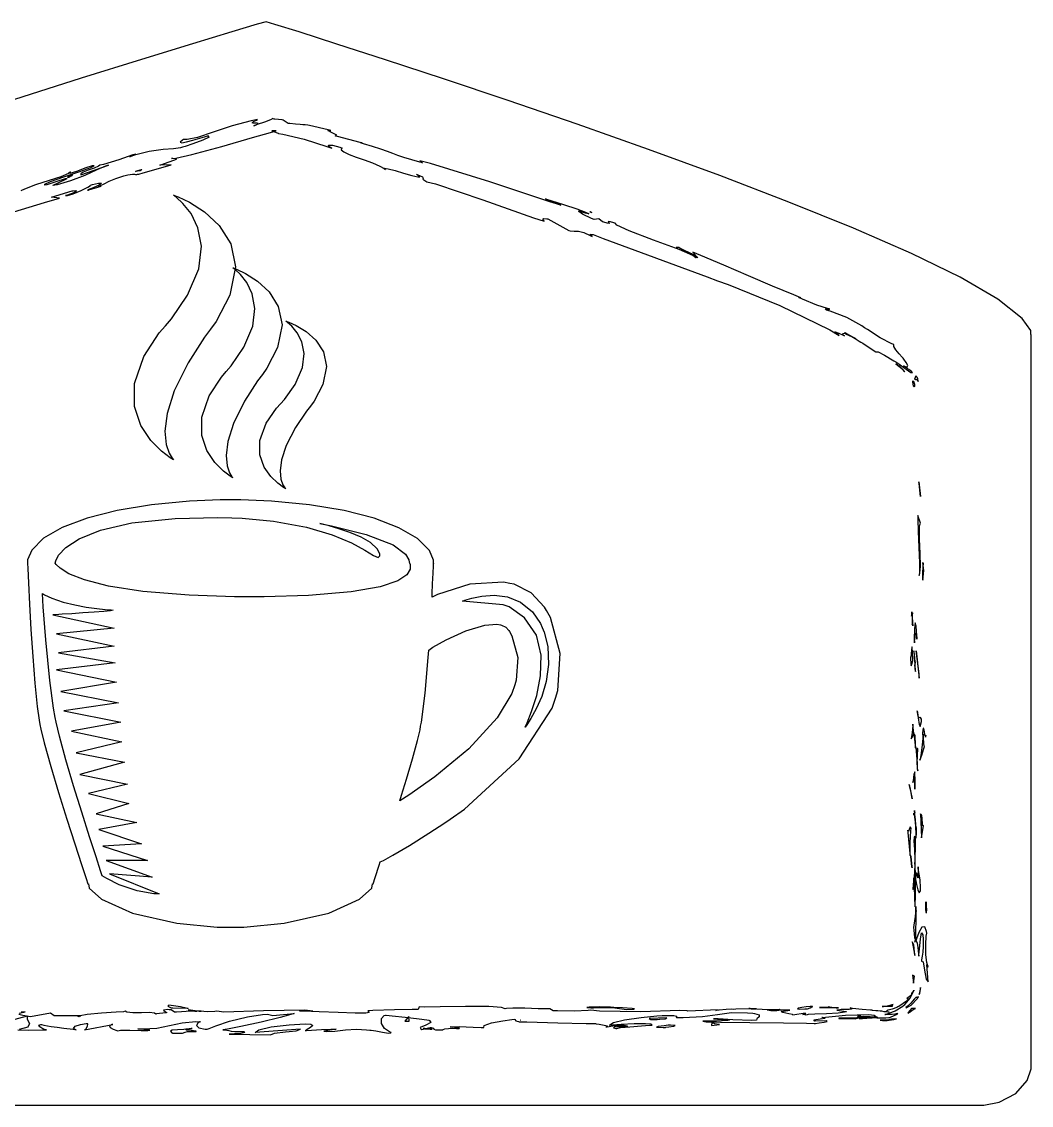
# Model space of a CAD drawing. Extents: x 114 to 248, y 19 to 327.
# Drawn here: x 165.3 to 240.3, y 246.2 to 326.6 of the extents above; entities that cross this region are included whole.
import ezdxf

# ---------------------------------------------------------------- set-up
doc = ezdxf.new("R2010")
doc.units = 0
doc.header["$MEASUREMENT"] = 0

msp = doc.modelspace()

# ---------------------------------------------------------------- linework, layer by layer
at = {"color": 40}
msp.add_lwpolyline([(128.129, 246.169), (236.361, 246.169), (236.74, 246.169), (237.881, 246.404), (239.125, 247.046), (239.968, 248), (240.278, 248.877), (240.278, 249.167), (240.278, 303.389), (240.242, 303.389), (240.242, 303.389), (240.242, 303.688), (239.603, 304.581), (237.803, 306.007), (235.002, 307.628), (231.372, 309.398), (227.076, 311.274), (222.282, 313.214), (217.154, 315.175), (211.861, 317.113), (206.567, 318.984), (201.439, 320.747), (196.645, 322.356), (192.348, 323.769), (188.718, 324.944), (185.918, 325.837), (184.117, 326.403), (183.48, 326.602), (183.48, 326.602), (183.48, 326.602), (182.815, 326.406), (180.934, 325.847), (178.011, 324.965), (174.22, 323.804), (169.734, 322.406), (164.728, 320.812)], dxfattribs=at)
at = {"color": 232}
for points in [[(161.308, 311.451), (167.022, 313.17), (168.135, 313.513), (167.533, 313.583), (169.087, 314.042), (169.149, 314.053), (169.341, 314.062), (169.408, 314.012), (169.19, 313.89), (168.742, 313.734), (168.592, 313.69), (168.731, 313.698), (169.146, 313.817), (169.747, 314.066), (170.229, 314.321), (170.428, 314.43), (170.428, 314.465), (170.578, 314.504), (171.032, 314.605), (171.253, 314.62), (171.192, 314.547), (170.955, 314.423), (170.645, 314.281), (170.367, 314.16), (170.223, 314.091), (170.296, 314.106), (170.321, 314.113), (171.238, 314.395), (171.027, 314.361), (171.136, 314.41), (171.461, 314.573), (171.829, 314.758), (172.315, 314.956), (172.908, 315.151), (173.108, 315.207), (173.215, 315.234), (173.547, 315.294), (173.711, 315.283), (173.778, 315.252), (173.885, 315.266), (173.919, 315.277), (173.919, 315.277), (174.024, 315.283), (174.342, 315.385), (174.449, 315.419), (176.425, 315.983), (175.577, 315.948), (175.732, 316.013), (176.211, 316.18), (176.706, 316.341), (176.856, 316.431), (176.557, 316.446), (176.459, 316.442), (176.776, 316.46), (177.969, 316.732), (180.18, 317.333), (182.471, 318), (183.796, 318.383), (184.22, 318.488), (184.14, 318.488), (183.963, 318.488), (183.903, 318.488), (183.956, 318.472), (184.369, 318.321), (184.397, 318.312), (184.714, 318.259), (186.293, 317.871), (187.977, 317.342), (188.347, 317.217), (188.291, 317.241), (188.135, 317.343), (188.113, 317.444), (188.401, 317.431), (188.947, 317.281), (189.125, 317.217), (189.097, 317.204), (189.052, 317.087), (189.243, 316.931), (189.633, 316.753), (190.16, 316.557), (190.756, 316.344), (191.361, 316.118), (191.908, 315.878), (192.235, 315.703), (192.334, 315.63), (192.307, 315.648), (192.246, 315.736), (192.528, 315.689), (193.051, 315.547), (193.679, 315.361), (194.283, 315.188), (194.731, 315.08), (194.889, 315.093), (194.696, 315.239), (194.627, 315.277), (194.743, 315.236), (195.085, 315.082), (195.121, 314.996), (195.103, 314.911), (195.323, 314.754), (195.403, 314.714), (196.055, 314.555), (199.562, 313.382), (203.332, 312.033), (204.118, 311.785), (204.118, 311.787), (204.091, 311.847), (204.02, 311.94), (204.067, 311.999), (204.318, 311.978), (204.399, 311.962), (205.952, 311.114), (206.045, 311.089), (206.34, 311.054), (206.656, 311.045), (207.052, 310.957), (207.529, 310.742), (207.68, 310.657), (207.644, 310.683), (207.504, 310.807), (207.691, 310.812), (207.75, 310.797), (208.5, 310.498), (216.217, 307.668), (216.994, 307.376), (217.77, 307.085), (221.615, 305.533), (225.319, 303.734), (226.024, 303.319), (225.938, 303.377), (225.688, 303.561), (225.716, 303.593), (225.994, 303.477), (226.308, 303.332), (226.413, 303.283), (226.37, 303.306), (226.259, 303.397), (226.297, 303.447), (226.402, 303.477), (226.45, 303.523), (226.447, 303.529), (226.447, 303.529), (226.55, 303.469), (226.818, 303.309), (227.192, 303.083), (227.507, 302.89), (227.612, 302.824), (227.761, 302.736), (228.4, 302.322), (228.74, 302.084), (228.74, 302.084), (228.899, 302.084), (229.376, 301.859), (230.081, 301.44), (230.223, 301.342), (230.364, 301.246), (230.985, 300.81), (231.34, 300.567), (231.458, 300.567), (231.458, 300.567), (231.364, 300.651), (231.184, 300.787), (231.14, 300.813), (231.096, 300.849), (230.897, 300.991), (230.787, 301.06), (230.787, 301.06), (230.849, 301.035), (231.054, 300.995), (231.1, 301.092), (230.98, 301.313), (230.811, 301.549), (230.753, 301.625), (230.684, 301.708), (230.473, 301.949), (230.218, 302.256), (230.062, 302.504), (230.062, 302.636), (230.081, 302.647), (229.921, 302.701), (229.066, 303.147), (228.105, 303.75), (227.894, 303.882), (227.691, 304.014), (226.576, 304.642), (225.337, 305.127), (225.072, 305.189), (225.043, 305.208), (224.97, 305.285), (225.111, 305.268), (225.285, 305.238), (225.29, 305.288), (225.285, 305.293), (225.142, 305.321), (224.353, 305.559), (223.299, 306.009), (223.026, 306.141), (223.168, 306.105), (222.641, 306.316), (221.072, 306.968), (219.295, 307.733), (217.452, 308.532), (215.733, 309.257), (215.158, 309.492), (215.371, 309.246), (215.176, 309.325), (214.576, 309.598), (214.188, 309.801), (214.1, 309.845), (214.052, 309.85), (213.908, 309.841), (214.007, 309.764), (214.3, 309.637), (214.696, 309.484), (215.095, 309.328), (215.405, 309.19), (215.528, 309.097), (215.409, 309.068), (215.371, 309.069), (215.141, 309.246), (214.125, 309.685), (212.24, 310.396), (210.42, 311.088), (209.514, 311.495), (209.374, 311.643), (209.29, 311.674), (209.039, 311.754), (208.893, 311.78), (208.872, 311.752), (208.915, 311.697), (208.957, 311.642), (208.937, 311.614), (208.791, 311.642), (208.539, 311.72), (208.456, 311.749), (208.175, 311.962), (207.822, 311.926), (207.628, 311.997), (206.965, 312.324), (206.692, 312.502), (206.692, 312.561), (206.736, 312.545), (207.063, 312.443), (207.389, 312.359), (207.433, 312.349), (207.22, 312.448), (206.558, 312.695), (205.576, 313.016), (204.719, 313.278), (204.301, 313.408), (204.222, 313.443), (205.353, 312.984), (204.531, 313.241), (200.086, 314.705), (195.676, 316.063), (194.874, 316.265), (195.086, 316.125), (194.886, 316.176), (194.29, 316.34), (193.704, 316.515), (193.256, 316.668), (192.872, 316.812), (192.477, 316.964), (191.999, 317.138), (191.365, 317.347), (190.716, 317.544), (190.5, 317.606), (190.606, 317.606), (190.464, 317.634), (188.78, 318.075), (188.596, 318.135), (188.623, 318.131), (188.718, 318.177), (188.37, 318.356), (188.054, 318.522), (188.224, 318.534), (188.277, 318.522), (188.069, 318.575), (187.446, 318.728), (186.907, 318.855), (186.578, 318.921), (186.371, 318.947), (186.206, 318.954), (185.995, 318.959), (185.655, 318.987), (185.24, 319.034), (185.102, 319.052), (184.749, 319.3), (184.678, 319.309), (184.132, 319.362), (184.08, 319.37), (183.938, 319.404), (183.903, 319.37), (183.841, 319.344), (183.418, 319.177), (182.747, 318.937), (182.563, 318.875), (182.63, 318.903), (182.829, 318.995), (182.884, 319.052), (182.8, 319.068), (182.649, 319.066), (182.506, 319.07), (182.443, 319.1), (182.531, 319.181), (182.765, 319.3), (182.845, 319.334), (182.37, 319.247), (180.963, 318.881), (179.536, 318.396), (178.388, 318.01), (177.603, 317.853), (177.341, 317.853), (177.276, 317.813), (177.101, 317.663), (177.21, 317.619), (177.56, 317.681), (178.043, 317.804), (178.548, 317.95), (178.973, 318.076), (179.205, 318.141), (179.157, 318.108), (179.141, 318.099), (179.163, 318.102), (179.24, 318.037), (178.774, 317.814), (178.023, 317.53), (177.46, 317.342), (177.271, 317.288), (177.108, 317.244), (176.604, 317.173), (175.828, 317.107), (174.794, 316.956), (173.708, 316.694), (173.354, 316.582), (173.407, 316.6), (173.76, 316.742), (173.813, 316.758), (173.593, 316.714), (172.539, 316.353), (171.398, 315.993), (171.133, 315.948), (171.035, 315.877), (170.699, 315.72), (170.255, 315.569), (169.897, 315.433), (169.733, 315.298), (169.722, 315.243), (171.767, 315.948), (171.549, 315.87), (170.908, 315.593), (170.007, 315.19), (168.954, 314.788), (167.972, 314.503), (167.64, 314.431), (167.674, 314.459), (168.077, 314.67), (168.6, 314.916), (168.698, 314.96), (168.548, 314.934), (167.869, 314.714), (167.189, 314.493), (167.04, 314.465), (167.057, 314.545), (167.474, 314.743), (168.45, 315.084), (169.639, 315.479), (170.451, 315.784), (170.708, 315.913), (170.551, 315.896), (170.09, 315.747), (169.39, 315.485), (168.908, 315.323), (168.923, 315.436), (168.945, 315.454), (168.793, 315.331), (168.247, 315.075), (167.361, 314.802), (166.35, 314.501), (165.531, 314.18), (165.276, 314.042)], [(165.056, 251.769), (165.84, 251.739), (166.907, 251.761), (167.181, 251.777), (167.109, 251.784), (166.901, 251.854), (166.668, 251.985), (166.595, 252.111), (166.744, 252.166), (166.794, 252.166), (166.975, 252.129), (167.528, 252.021), (167.961, 251.959), (168.454, 251.903), (169.14, 251.812), (169.369, 251.777), (169.317, 251.784), (169.169, 251.879), (169.307, 252.034), (169.696, 252.175), (170.112, 252.236), (170.251, 252.236), (170.217, 252.22), (170.193, 252.008), (170.06, 251.789), (170.003, 251.777), (172.085, 252.166), (172.025, 252.159), (171.853, 252.081), (171.895, 251.951), (172.129, 251.815), (172.384, 251.726), (172.472, 251.707), (172.472, 251.707), (172.672, 251.737), (173.363, 251.739), (174.199, 251.733), (174.695, 251.734), (174.837, 251.743), (173.955, 251.847), (174.303, 251.838), (175.351, 251.907), (176.295, 252.1), (177.234, 252.3), (178.267, 252.382), (178.612, 252.377), (178.555, 252.363), (178.401, 252.269), (178.302, 252.096), (178.482, 251.922), (178.948, 251.823), (179.105, 251.813), (179.237, 251.867), (179.735, 252.06), (180.763, 252.404), (182.082, 252.736), (183.207, 252.917), (183.585, 252.942), (183.974, 252.835), (185.561, 252.978), (185.313, 252.899), (184.53, 252.691), (183.114, 252.35), (181.597, 252.025), (180.601, 251.832), (180.269, 251.777), (180.377, 251.765), (180.699, 251.711), (180.885, 251.668), (181.151, 251.645), (181.653, 251.637), (181.821, 251.637), (181.843, 251.633), (181.898, 251.565), (181.591, 251.51), (181.127, 251.474), (180.828, 251.46), (180.728, 251.46), (183.797, 251.39), (183.797, 251.39), (184.104, 251.536), (184.908, 251.628), (185.711, 251.708), (186.02, 251.813), (186.02, 251.813), (182.669, 251.567), (182.663, 251.576), (182.944, 251.776), (183.854, 251.99), (185.193, 252.152), (186.369, 252.207), (186.76, 252.2), (186.805, 252.192), (186.932, 252.09), (186.768, 251.941), (186.512, 251.799), (186.407, 251.707), (186.407, 251.707), (186.478, 251.725), (186.854, 251.759), (187.576, 251.799), (188.277, 251.821), (188.622, 251.823), (188.666, 251.813), (187.748, 251.671), (187.955, 251.653), (188.584, 251.674), (189.366, 251.761), (190.193, 251.821), (190.929, 251.784), (191.17, 251.743), (191.281, 251.743), (191.616, 251.696), (192.122, 251.602), (192.548, 251.535), (192.743, 251.54), (192.757, 251.567), (192.625, 251.612), (192.27, 251.86), (192.03, 252.246), (192.048, 252.618), (192.25, 252.841), (192.334, 252.871), (192.378, 252.863), (192.83, 252.816), (193.794, 252.717), (194.829, 252.598), (195.403, 252.519), (195.545, 252.483), (195.592, 252.472), (195.705, 252.315), (195.319, 252.131), (194.914, 251.948), (194.98, 251.788), (195.016, 251.777), (195.024, 251.795), (195.297, 251.879), (195.641, 251.945), (195.685, 251.954), (195.738, 251.947), (195.892, 251.891), (195.918, 251.827), (196.058, 251.781), (196.467, 251.773), (196.603, 251.777), (196.622, 251.806), (196.749, 251.847), (197.013, 251.881), (197.321, 251.889), (197.608, 251.883), (197.801, 251.879), (197.832, 251.888), (197.633, 251.92), (197.256, 251.973), (197.133, 251.99), (197.302, 252), (197.816, 252.014), (198.318, 251.999), (198.852, 251.97), (199.439, 251.954), (199.636, 251.954), (199.631, 251.956), (199.661, 252.098), (200.214, 252.28), (201.05, 252.45), (201.709, 252.539), (201.929, 252.553), (201.927, 252.55), (202.008, 252.452), (202.212, 252.386), (202.248, 252.377), (202.821, 252.368), (205.14, 252.294), (207.229, 252.236), (207.927, 252.236), (207.979, 252.22), (208.201, 252.184), (208.566, 252.127), (208.805, 252.064), (208.732, 251.996), (208.704, 251.99), (208.782, 251.999), (209.205, 252.073), (209.78, 252.13), (209.973, 252.13), (210.049, 252.118), (210.275, 252.068), (210.293, 252.032), (210.114, 252.014), (209.831, 252.003), (209.536, 251.991), (209.319, 251.967), (209.269, 251.923), (209.426, 251.861), (209.48, 251.847), (209.496, 251.883), (209.793, 251.937), (210.484, 252.003), (211.335, 252.061), (211.928, 252.108), (212.126, 252.13), (212.054, 252.184), (211.649, 252.225), (210.807, 252.22), (209.838, 252.162), (209.197, 252.112), (208.985, 252.096), (208.985, 252.149), (209.273, 252.311), (210.078, 252.519), (211.306, 252.7), (212.474, 252.812), (212.865, 252.835), (213.086, 252.845), (213.75, 252.838), (213.968, 252.779), (213.908, 252.713), (213.947, 252.694), (213.96, 252.695), (214.435, 252.691), (215.863, 252.76), (216.993, 252.92), (218.017, 253.048), (219.209, 253.042), (219.604, 253.012), (219.723, 252.993), (220.074, 252.876), (220.063, 252.735), (219.892, 252.601), (219.874, 252.49), (219.887, 252.483), (219.524, 252.466), (218.109, 252.51), (217.034, 252.589), (216.676, 252.589), (217.876, 252.483), (217.76, 252.466), (216.914, 252.408), (216.032, 252.404), (215.9, 252.413), (216.129, 252.368), (217.209, 252.331), (219.392, 252.312), (221.892, 252.3), (223.589, 252.266), (224.154, 252.236), (224.248, 252.251), (224.535, 252.29), (224.899, 252.342), (225.111, 252.396), (225.056, 252.444), (225.036, 252.448), (224.226, 252.413), (224.2, 252.418), (224.138, 252.506), (224.591, 252.581), (224.984, 252.641), (224.786, 252.691), (224.719, 252.695), (224.992, 252.723), (226.488, 252.863), (228.211, 252.899), (228.6, 252.871), (228.883, 252.659), (228.873, 252.677), (228.701, 252.71), (228.304, 252.749), (227.834, 252.76), (227.534, 252.746), (227.435, 252.729), (227.514, 252.739), (228.089, 252.721), (228.802, 252.669), (228.953, 252.659), (229.058, 252.659), (229.348, 252.651), (229.376, 252.659), (229.472, 252.659), (229.691, 252.695), (229.765, 252.695), (229.825, 252.705), (230.328, 252.943), (230.364, 252.978), (230.364, 252.978), (230.24, 252.951), (230.223, 252.942), (230.135, 252.942), (229.937, 252.906), (229.871, 252.906), (229.791, 252.906), (229.611, 252.906), (229.552, 252.906), (229.517, 252.906), (229.412, 252.906), (229.412, 252.906), (229.464, 252.916), (230.055, 253.128), (230.117, 253.154), (230.178, 253.18), (230.733, 253.533), (230.787, 253.577), (230.884, 253.657), (231.28, 254.114), (231.537, 254.609), (231.563, 254.706), (231.545, 254.689), (231.43, 254.539), (231.422, 254.529), (231.413, 254.521), (231.386, 254.448), (231.386, 254.423), (231.377, 254.406), (231.302, 254.292), (231.104, 254.142), (231.033, 254.106), (231.057, 254.111), (231.14, 254.084), (231.065, 253.963), (231.033, 253.93), (231.007, 253.895), (230.434, 253.507), (230.364, 253.471), (230.292, 253.436), (229.939, 253.308), (229.657, 253.234), (229.622, 253.224), (229.605, 253.216), (229.518, 253.17), (229.518, 253.154), (229.518, 253.136), (229.693, 253.092), (229.729, 253.082), (229.657, 253.082), (229.499, 253.118), (229.446, 253.118), (229.366, 253.118), (229.188, 253.154), (229.129, 253.154), (229.049, 253.154), (228.872, 253.188), (228.812, 253.188), (228.724, 253.188), (228.486, 253.216), (228.46, 253.224), (228.344, 253.234), (227.714, 253.273), (226.995, 253.366), (226.836, 253.401), (226.844, 253.384), (226.905, 253.349), (226.937, 253.308), (226.752, 253.286), (226.313, 253.29), (226.167, 253.294), (226.157, 253.286), (225.936, 253.234), (225.918, 253.224), (225.901, 253.224), (225.86, 253.224), (225.848, 253.224), (225.865, 253.224), (225.904, 253.224), (225.918, 253.224), (225.918, 253.224), (225.945, 253.224), (225.954, 253.224), (226.024, 253.216), (226.526, 253.128), (226.554, 253.118), (226.412, 253.074), (225.931, 253.02), (225.067, 252.969), (224.197, 252.931), (223.704, 252.899), (223.555, 252.871), (223.493, 252.876), (223.311, 252.899), (223.401, 252.929), (223.55, 252.966), (223.501, 253.009), (223.485, 253.012), (222.567, 252.871), (222.541, 252.907), (222.267, 252.972), (221.827, 253.062), (221.704, 253.144), (222.192, 253.214), (222.356, 253.224), (220.909, 253.224), (220.697, 253.252), (219.494, 253.326), (218.342, 253.312), (218.157, 253.294), (218.021, 253.303), (217.613, 253.285), (217.117, 253.238), (216.858, 253.21), (216.984, 253.249), (217.029, 253.258), (214.771, 253.154), (214.735, 253.188), (214.179, 253.198), (211.286, 253.114), (208.218, 253.154), (207.574, 253.224), (207.388, 253.216), (206.379, 253.168), (205.104, 253.172), (204.788, 253.188), (204.541, 253.33), (204.326, 253.323), (203.679, 253.336), (202.683, 253.37), (201.786, 253.385), (201.33, 253.366), (201.224, 253.33), (200.959, 253.419), (200.017, 253.492), (198.269, 253.507), (196.402, 253.469), (195.229, 253.456), (194.84, 253.471), (194.769, 253.294), (194.327, 253.294), (193.004, 253.268), (191.39, 253.206), (191.029, 253.188), (191.135, 253.048), (190.874, 253.019), (190.081, 253.005), (188.819, 253.048), (187.419, 253.118), (186.316, 253.154), (185.95, 253.154), (185.984, 253.172), (186.363, 253.194), (186.848, 253.164), (186.936, 253.154), (186.345, 253.242), (183.28, 253.194), (180.34, 253.092), (179.81, 253.154), (179.678, 253.136), (179.105, 253.114), (178.602, 253.146), (178.506, 253.154), (178.54, 253.154), (178.618, 253.154), (178.646, 253.154), (178.592, 253.154), (178.474, 253.154), (178.435, 253.154), (178.373, 253.164), (177.863, 253.224), (177.694, 253.224), (177.746, 253.216), (178.183, 253.154), (178.329, 253.154), (177.914, 253.154), (176.83, 253.092), (176.671, 253.082), (176.425, 253.258), (176.425, 253.258), (176.317, 253.258), (176.283, 253.258), (176.177, 253.271), (175.85, 253.234), (176.035, 253.08), (176.106, 253.048), (176.027, 253.039), (175.347, 252.951), (175.295, 252.942), (175.194, 253), (174.822, 253.051), (174.214, 253.036), (173.574, 253.027), (173.13, 253.093), (173.002, 253.154), (172.896, 253.119), (172.338, 253.073), (171.264, 253.008), (170.203, 252.911), (169.668, 252.809), (169.58, 252.729), (169.57, 252.739), (169.505, 252.779), (169.667, 252.801), (169.722, 252.801), (169.554, 252.811), (167.895, 252.819), (167.746, 252.801), (167.463, 253.012), (165.982, 252.729), (165.839, 252.752), (165.409, 252.826), (165.112, 252.911)], [(161.889, 251.777), (165.77, 252.801), (165.737, 252.779), (165.746, 252.557), (165.902, 252.25), (165.779, 251.963), (165.138, 251.794)], [(165.152, 253.004), (165.482, 253.096), (165.593, 253.118), (165.286, 253.083)]]:
    msp.add_lwpolyline(points, dxfattribs=at)
for points in [[(174.096, 315.524), (173.779, 315.49), (173.867, 315.523), (174.134, 315.615), (174.254, 315.64), (174.214, 315.598), (174.125, 315.542), (174.096, 315.524)], [(168.734, 315.067), (168.76, 315.067), (168.819, 315.067), (168.84, 315.067), (168.897, 315.098), (169.066, 315.196), (169.091, 315.226), (168.963, 315.177), (168.79, 315.095), (168.734, 315.067)], [(207.504, 312.491), (207.512, 312.482), (207.636, 312.43), (207.646, 312.421), (207.646, 312.421), (207.53, 312.482), (207.504, 312.491)], [(227.259, 303.072), (227.215, 303.098), (226.526, 303.425), (226.447, 303.459), (226.482, 303.443), (226.748, 303.319), (227.153, 303.126), (227.259, 303.072)], [(230.223, 301.202), (230.223, 301.202), (230.334, 301.114), (230.532, 300.955), (230.576, 300.919), (230.62, 300.885), (230.801, 300.708), (230.893, 300.603), (230.893, 300.603), (230.893, 300.603), (230.733, 300.787), (230.717, 300.813), (230.689, 300.841), (230.504, 301.026), (230.504, 301.026), (230.504, 301.026), (230.38, 301.088), (230.364, 301.096), (230.346, 301.114), (230.223, 301.202), (230.223, 301.202)], [(231.705, 300.32), (231.705, 300.32), (231.651, 300.184), (231.599, 300.073), (231.599, 300.073), (231.599, 300.073), (231.659, 300.047), (231.669, 300.038), (231.685, 300.038), (231.725, 300.073), (231.739, 300.073), (231.739, 300.075), (231.836, 299.977), (231.845, 299.967), (231.854, 299.959), (231.881, 299.897), (231.881, 299.897), (231.881, 299.951), (231.845, 300.069), (231.845, 300.108), (231.845, 300.144), (231.811, 300.178), (231.811, 300.196), (231.775, 300.237), (231.775, 300.25), (231.757, 300.25), (231.705, 300.304), (231.705, 300.32)], [(231.635, 299.579), (231.635, 299.66), (231.559, 299.901), (231.465, 299.916), (231.458, 299.931), (231.462, 299.842), (231.505, 299.57), (231.571, 299.492), (231.626, 299.545), (231.635, 299.579), (231.635, 299.579)], [(231.951, 292.312), (231.915, 292.453), (232.058, 291.358), (231.951, 292.312)], [(231.951, 285.503), (232.011, 285.659), (232.051, 286.177), (232.034, 287.127), (231.986, 288.182), (231.972, 288.926), (231.987, 289.172), (232.058, 289.384), (231.845, 289.947), (231.852, 289.655), (231.886, 288.778), (231.938, 287.568), (231.969, 286.436), (231.967, 285.736), (231.951, 285.503)], [(232.234, 285.151), (232.304, 285.856), (232.234, 286.456), (232.242, 286.385), (232.233, 286.127), (232.206, 285.684), (232.194, 285.301), (232.234, 285.151), (232.234, 285.151)], [(231.422, 282.575), (231.422, 282.634), (231.411, 282.809), (231.395, 282.669), (231.392, 282.481), (231.418, 282.552), (231.422, 282.575)], [(231.422, 281.869), (231.424, 281.874), (231.477, 281.864), (231.492, 281.765), (231.482, 281.93), (231.462, 282.52), (231.458, 282.715), (231.458, 282.681), (231.43, 282.585), (231.422, 282.575), (231.422, 282.399), (231.422, 282.002), (231.422, 281.869)], [(231.599, 280.494), (231.611, 280.593), (231.646, 280.891), (231.687, 281.178), (231.727, 281.194), (231.767, 280.88), (231.775, 280.775), (231.769, 281.014), (231.727, 281.729), (231.659, 281.971), (231.606, 281.546), (231.593, 280.757), (231.599, 280.494)], [(231.492, 279.26), (231.422, 280.212), (231.404, 280.159), (231.381, 279.968), (231.356, 279.656), (231.337, 279.437), (231.316, 279.462), (231.316, 279.47), (231.316, 279.342), (231.328, 278.956), (231.364, 278.796), (231.419, 278.921), (231.476, 279.175), (231.492, 279.26)], [(231.563, 279.893), (231.635, 278.871), (231.643, 278.907), (231.681, 279.039), (231.629, 279.287), (231.599, 279.364), (231.599, 279.364), (231.619, 279.418), (231.571, 279.779), (231.563, 279.893)], [(231.951, 278.201), (231.739, 279.893), (231.951, 277.883), (231.951, 278.201)], [(231.669, 278.378), (231.635, 278.871), (231.625, 278.845), (231.651, 278.439), (231.669, 278.378)], [(231.811, 275.449), (231.826, 275.317), (231.87, 274.919), (231.942, 274.427), (232.029, 274.278), (232.113, 274.653), (232.128, 274.778), (232.117, 274.823), (232.048, 274.948), (231.968, 274.942), (231.889, 275.022), (231.822, 275.342), (231.811, 275.449)], [(231.352, 273.367), (231.352, 273.367), (231.457, 273.509), (231.545, 273.739), (231.563, 273.756), (231.492, 274.461), (231.483, 274.373), (231.435, 273.809), (231.369, 273.385), (231.352, 273.367)], [(231.563, 273.756), (231.669, 272.697), (231.669, 272.926), (231.643, 273.611), (231.563, 273.756), (231.563, 273.756)], [(232.34, 272.803), (232.33, 272.839), (232.29, 273.06), (232.268, 273.45), (232.268, 273.579), (232.271, 273.622), (232.321, 273.743), (232.374, 273.615), (232.374, 273.615), (232.366, 273.687), (232.341, 273.9), (232.299, 274.144), (232.251, 274.151), (232.205, 273.829), (232.198, 273.72), (232.234, 273.579), (232.227, 273.414), (232.18, 272.916), (232.096, 272.296), (232.02, 271.867), (231.987, 271.779), (231.987, 271.779), (232.022, 271.833), (232.162, 272.147), (232.304, 272.655), (232.34, 272.803)], [(232.445, 273.649), (232.445, 273.633), (232.41, 273.579), (232.41, 273.579), (232.41, 273.556), (232.427, 273.483), (232.445, 273.608), (232.445, 273.649)], [(231.811, 271.569), (231.845, 272.661), (231.836, 272.653), (231.775, 272.579), (231.709, 272.693), (231.705, 272.733), (231.811, 271.569)], [(231.845, 271.004), (231.811, 271.569), (231.811, 271.146), (231.845, 271.004)], [(231.635, 270.933), (231.625, 270.917), (231.563, 270.714), (231.501, 270.264), (231.492, 270.122), (231.635, 270.545), (231.635, 270.643), (231.635, 270.862), (231.635, 270.933)], [(231.635, 270.545), (231.635, 270.316), (231.635, 269.801), (231.635, 269.628), (231.625, 269.664), (231.621, 269.941), (231.635, 270.395), (231.635, 270.545)], [(231.352, 269.382), (231.21, 269.981), (231.422, 268.923), (231.352, 269.382)], [(231.563, 267.794), (231.563, 267.812), (231.563, 267.852), (231.563, 267.865), (231.556, 267.834), (231.549, 267.736), (231.563, 267.781), (231.563, 267.794)], [(231.563, 267.794), (231.571, 267.732), (231.659, 267.213), (231.669, 267.159), (231.669, 267.353), (231.635, 267.79), (231.635, 267.935), (231.625, 267.927), (231.571, 267.804), (231.563, 267.794)], [(231.599, 268.041), (231.599, 268.015), (231.599, 267.956), (231.599, 267.935), (231.607, 267.953), (231.599, 268.041), (231.599, 268.041)], [(231.739, 266.135), (231.747, 266.259), (231.743, 266.74), (231.685, 267.098), (231.669, 267.159), (231.669, 266.878), (231.705, 266.242), (231.705, 266.03), (231.705, 266.025), (231.721, 266.004), (231.739, 266.103), (231.739, 266.135)], [(232.058, 267.794), (232.128, 266.03), (232.268, 266.947), (232.198, 266.912), (232.198, 267.047), (232.18, 267.452), (232.14, 267.684), (232.093, 267.751), (232.06, 267.783), (232.058, 267.794)], [(231.352, 266.736), (231.345, 266.762), (231.278, 266.828), (231.214, 266.652), (231.158, 266.482), (231.109, 266.565), (231.105, 266.594), (231.114, 266.417), (231.264, 264.856), (231.282, 264.724), (231.282, 264.957), (231.29, 265.651), (231.334, 266.533), (231.352, 266.736)], [(231.563, 265.712), (231.581, 265.589), (231.635, 264.491), (231.635, 264.124), (231.643, 264.284), (231.669, 265.595), (231.669, 266.03), (231.659, 266.048), (231.637, 266.105), (231.603, 266.15), (231.574, 266.055), (231.563, 265.799), (231.563, 265.712)], [(231.422, 263.808), (231.413, 263.879), (231.325, 264.645), (231.316, 264.724), (231.325, 264.645), (231.413, 263.887), (231.422, 263.808)], [(231.669, 262.926), (231.703, 262.84), (231.764, 262.562), (231.849, 262.154), (231.942, 261.939), (232.042, 262.094), (232.058, 262.15), (232.058, 262.33), (232.034, 262.872), (231.982, 263.212), (231.922, 263.455), (231.885, 263.773), (231.881, 263.878), (231.883, 263.733), (231.885, 263.294), (231.877, 263.055), (231.856, 263.057), (231.827, 263.19), (231.792, 263.351), (231.752, 263.431), (231.709, 263.325), (231.674, 263.026), (231.669, 262.926), (231.669, 263.218), (231.643, 264.002), (231.635, 264.09), (231.625, 263.993), (231.571, 263.084), (231.563, 262.996), (231.563, 262.996), (231.563, 263.032), (231.563, 263.032), (231.565, 263.043), (231.599, 263.066), (231.599, 263.066), (231.599, 263.032), (231.615, 263.032), (231.669, 262.953), (231.669, 262.926), (231.665, 262.855), (231.648, 262.644), (231.633, 262.661), (231.619, 262.837), (231.606, 262.985), (231.599, 263.032), (231.599, 263.032), (231.571, 263.066), (231.563, 263.066), (231.635, 260.915), (231.651, 261.029), (231.691, 261.723), (231.677, 262.679), (231.669, 262.926)], [(231.492, 262.184), (231.501, 262.246), (231.563, 262.809), (231.563, 262.996), (231.553, 262.935), (231.501, 262.525), (231.483, 262.202), (231.492, 262.184)], [(231.705, 260.456), (231.705, 260.915), (231.695, 260.783), (231.643, 260.193), (231.555, 259.53), (231.528, 259.362), (231.545, 259.177), (231.617, 258.622), (231.687, 258.419), (231.705, 258.41), (231.739, 260.633), (231.705, 260.456)], [(232.517, 260.773), (232.507, 260.809), (232.489, 261.224), (232.481, 261.268), (232.41, 261.232), (232.41, 261.115), (232.421, 260.763), (232.449, 260.474), (232.485, 260.449), (232.512, 260.693), (232.517, 260.773)], [(232.621, 256.505), (232.585, 256.523), (232.52, 256.762), (232.449, 257.339), (232.438, 258.108), (232.483, 258.734), (232.517, 258.939), (232.504, 259.063), (232.379, 259.427), (232.162, 259.398), (231.92, 259), (231.747, 258.534), (231.705, 258.374), (231.717, 258.368), (231.752, 258.338), (231.797, 258.207), (231.848, 257.879), (231.9, 257.404), (231.915, 257.245), (231.933, 257.343), (231.975, 257.776), (232.048, 258.494), (232.133, 258.968), (232.225, 258.816), (232.234, 258.763), (232.243, 258.561), (232.256, 257.955), (232.233, 257.533), (232.183, 257.251), (232.137, 256.957), (232.128, 256.858), (232.128, 256.859), (232.243, 256.829), (232.347, 256.205), (232.464, 255.528), (232.621, 255.341), (232.621, 255.341), (232.517, 256.61), (232.517, 256.61), (232.555, 256.425), (232.618, 256.485), (232.621, 256.505)], [(231.563, 258.093), (231.422, 258.304), (231.635, 257.281), (231.563, 258.093)], [(231.635, 258.269), (231.635, 258.295), (231.669, 258.355), (231.669, 258.374), (231.669, 258.374), (231.643, 258.402), (231.635, 258.41), (231.635, 258.269)], [(231.599, 255.764), (231.458, 255.834), (231.528, 255.235), (231.599, 255.764)], [(230.963, 253.435), (230.989, 253.409), (231.369, 253.591), (231.819, 254.106), (231.881, 254.247), (231.881, 254.22), (231.819, 254.15), (231.811, 254.14), (231.805, 254.161), (231.727, 254.205), (231.571, 254.04), (231.323, 253.749), (231.06, 253.503), (230.963, 253.435)], [(231.951, 254.389), (231.968, 254.433), (232.058, 254.797), (232.058, 254.918), (232.058, 254.918), (232.018, 254.786), (231.977, 254.459), (231.951, 254.389)], [(177.694, 253.365), (177.548, 253.392), (177.114, 253.472), (176.604, 253.56), (176.259, 253.594), (176.177, 253.541), (176.177, 253.541), (176.425, 253.401), (176.557, 253.41), (177.606, 253.375), (177.694, 253.365)], [(207.293, 253.435), (207.381, 253.435), (207.579, 253.401), (207.646, 253.401), (207.768, 253.41), (208.839, 253.435), (209.197, 253.435), (209.047, 253.445), (208.257, 253.489), (207.451, 253.463), (207.293, 253.435)], [(210.821, 253.33), (210.652, 253.348), (209.925, 253.396), (209.284, 253.427), (209.161, 253.435), (209.364, 253.409), (210.216, 253.29), (210.767, 253.296), (210.821, 253.33)], [(223.591, 253.33), (223.653, 253.325), (223.854, 253.401), (223.978, 253.478), (224.014, 253.471), (224.022, 253.475), (224.039, 253.512), (223.858, 253.509), (223.563, 253.476), (223.246, 253.428), (222.998, 253.376), (222.911, 253.333), (223.078, 253.314), (223.463, 253.323), (223.591, 253.33)], [(224.543, 253.435), (224.746, 253.435), (225.202, 253.435), (225.355, 253.435), (225.327, 253.435), (225.249, 253.471), (225.249, 253.471), (225.205, 253.463), (224.709, 253.435), (224.543, 253.435)], [(225.954, 253.401), (225.91, 253.41), (225.466, 253.435), (225.319, 253.435), (225.345, 253.427), (225.801, 253.401), (225.954, 253.401)], [(230.011, 253.647), (230.011, 253.647), (229.921, 253.621), (229.905, 253.611), (229.843, 253.611), (229.675, 253.551), (229.658, 253.541), (229.587, 253.541), (229.428, 253.507), (229.376, 253.507), (229.332, 253.507), (229.199, 253.507), (229.199, 253.507), (229.304, 253.516), (229.666, 253.537), (229.898, 253.541), (229.975, 253.541), (229.966, 253.551), (229.887, 253.582), (229.978, 253.639), (230.011, 253.647)], [(231.669, 253.365), (231.669, 253.365), (231.563, 253.365), (231.528, 253.365), (231.492, 253.365), (231.386, 253.365), (231.386, 253.365), (231.386, 253.365), (231.262, 253.216), (231.246, 253.188), (231.228, 253.172), (231.105, 253.012), (231.105, 253.012), (231.105, 253.012), (231.351, 253.162), (231.386, 253.188), (231.404, 253.198), (231.581, 253.322), (231.599, 253.33), (231.615, 253.33), (231.669, 253.365), (231.669, 253.365)], [(193.781, 252.413), (194.098, 252.413), (194.064, 252.765), (193.781, 252.413)], [(213.218, 252.659), (211.913, 252.625), (211.913, 252.625), (212.028, 252.55), (212.495, 252.545), (212.619, 252.553), (212.697, 252.563), (213.104, 252.595), (213.218, 252.659), (213.218, 252.659)], [(219.851, 253.33), (219.817, 253.33), (219.712, 253.334), (219.399, 253.346), (219.318, 253.344), (219.493, 253.336), (219.761, 253.33), (219.851, 253.33)], [(221.508, 253.224), (221.54, 253.231), (221.637, 253.26), (221.594, 253.287), (221.58, 253.294), (221.553, 253.286), (221.24, 253.264), (220.806, 253.258), (220.663, 253.258), (220.697, 253.25), (220.953, 253.216), (221.385, 253.216), (221.508, 253.224)], [(225.99, 252.625), (227.189, 252.589), (227.189, 252.589), (227.268, 252.625), (227.462, 252.651), (227.506, 252.659), (227.32, 252.651), (226.47, 252.643), (225.99, 252.63), (225.99, 252.625)], [(227.612, 252.835), (227.558, 252.835), (227.409, 252.775), (227.401, 252.765), (227.409, 252.775), (227.561, 252.835), (227.612, 252.835)], [(227.506, 252.625), (227.744, 252.625), (228.406, 252.651), (228.46, 252.659), (228.349, 252.659), (228.021, 252.655), (227.584, 252.634), (227.506, 252.625)], [(230.258, 252.589), (229.905, 252.553), (229.905, 252.553), (229.791, 252.528), (229.765, 252.519), (229.693, 252.519), (229.508, 252.493), (229.482, 252.483), (229.376, 252.483), (229.059, 252.483), (229.059, 252.483), (229.059, 252.483), (229.24, 252.47), (229.578, 252.475), (229.658, 252.483), (229.737, 252.493), (230.076, 252.55), (230.258, 252.589), (230.258, 252.589)], [(176.529, 251.531), (176.711, 251.523), (177.261, 251.533), (177.464, 251.598), (177.64, 251.656), (178.131, 251.649), (178.293, 251.637), (178.293, 251.637), (178.271, 251.679), (177.905, 251.713), (177.538, 251.751), (177.517, 251.813), (177.517, 251.813), (177.363, 251.802), (176.901, 251.774), (176.507, 251.739), (176.371, 251.67), (176.484, 251.557), (176.529, 251.531)], [(177.517, 251.813), (177.632, 251.813), (177.94, 251.875), (177.976, 251.883), (177.914, 251.875), (177.617, 251.813), (177.517, 251.813)], [(195.792, 251.813), (195.703, 251.823), (195.267, 251.883), (195.122, 251.883), (195.122, 251.872), (195.258, 251.835), (195.658, 251.813), (195.792, 251.813)], [(202.388, 252.483), (202.354, 252.483), (202.361, 252.481), (202.388, 252.483), (202.388, 252.483)], [(213.36, 252.13), (213.324, 252.113), (213.032, 252.073), (212.575, 252.016), (212.447, 251.972), (212.947, 251.954), (213.114, 251.954), (213.148, 251.972), (213.379, 252.002), (213.739, 252.042), (213.847, 252.083), (213.482, 252.123), (213.36, 252.13)], [(217.135, 252.166), (217.047, 252.174), (216.786, 252.224), (216.614, 252.29), (216.57, 252.306), (216.535, 252.096), (217.135, 252.166)]]:
    msp.add_lwpolyline(points, close=True, dxfattribs=at)
at = {"color": 32}
for points in [[(176.601, 294.076), (176.601, 294.076), (176.343, 294.24), (175.712, 294.724), (174.923, 295.522), (174.184, 296.63), (173.708, 298.041), (173.713, 299.747), (174.405, 301.744), (175.544, 303.505), (176, 304.024), (176.459, 304.551), (177.646, 306.295), (178.475, 308.264), (178.67, 309.932), (178.417, 311.296), (177.899, 312.359), (177.3, 313.118), (176.807, 313.574), (176.601, 313.726), (176.601, 313.726), (176.601, 313.726), (176.94, 313.598), (177.789, 313.194), (178.894, 312.495), (179.999, 311.477), (180.852, 310.119), (181.198, 308.398), (180.782, 306.292), (179.779, 304.353), (179.352, 303.778), (178.907, 303.175), (177.694, 301.275), (176.659, 299.197), (176.124, 297.514), (175.964, 296.202), (176.057, 295.229), (176.276, 294.571), (176.499, 294.196), (176.601, 294.076), (176.601, 294.076)], [(181.011, 292.735), (181.011, 292.735), (180.806, 292.866), (180.303, 293.251), (179.673, 293.887), (179.083, 294.768), (178.703, 295.89), (178.703, 297.246), (179.251, 298.829), (180.155, 300.225), (180.516, 300.637), (180.88, 301.053), (181.822, 302.437), (182.482, 303.998), (182.641, 305.32), (182.443, 306.401), (182.035, 307.243), (181.563, 307.846), (181.172, 308.208), (181.011, 308.328), (181.011, 308.328), (181.011, 308.328), (181.279, 308.226), (181.952, 307.908), (182.827, 307.353), (183.703, 306.547), (184.38, 305.47), (184.656, 304.102), (184.328, 302.427), (183.535, 300.885), (183.198, 300.426), (182.844, 299.946), (181.878, 298.435), (181.055, 296.784), (180.629, 295.45), (180.502, 294.411), (180.577, 293.643), (180.752, 293.124), (180.929, 292.829), (181.011, 292.735), (181.011, 292.735)], [(184.926, 291.924), (184.926, 291.924), (184.755, 292.028), (184.339, 292.336), (183.817, 292.843), (183.329, 293.547), (183.017, 294.443), (183.02, 295.526), (183.48, 296.792), (184.238, 297.91), (184.539, 298.238), (184.842, 298.57), (185.628, 299.678), (186.176, 300.925), (186.304, 301.979), (186.133, 302.843), (185.789, 303.514), (185.39, 303.994), (185.062, 304.282), (184.926, 304.377), (184.926, 304.377), (184.926, 304.377), (185.149, 304.296), (185.707, 304.041), (186.436, 303.598), (187.165, 302.954), (187.729, 302.092), (187.962, 301), (187.693, 299.66), (187.039, 298.427), (186.76, 298.061), (186.465, 297.68), (185.657, 296.471), (184.97, 295.154), (184.613, 294.09), (184.507, 293.26), (184.566, 292.649), (184.711, 292.234), (184.858, 291.998), (184.926, 291.924), (184.926, 291.924)], [(204.294, 282.892), (204.144, 283.156), (203.16, 284.202), (201.876, 284.842), (201.577, 284.904), (201.1, 285.01), (198.591, 284.856), (196.205, 284.084), (195.792, 283.88), (195.803, 284.128), (195.837, 284.872), (195.87, 285.68), (195.891, 286.223), (195.898, 286.42), (195.898, 286.42), (195.898, 286.42), (195.898, 286.385), (195.898, 286.385), (195.898, 286.626), (195.592, 287.348), (194.714, 288.24), (193.326, 289.045), (191.487, 289.741), (189.258, 290.314), (186.7, 290.747), (183.872, 291.018), (181.594, 291.112), (180.835, 291.112), (180.074, 291.112), (177.796, 291.02), (174.967, 290.751), (172.408, 290.325), (170.179, 289.759), (168.34, 289.068), (166.952, 288.271), (166.074, 287.382), (165.77, 286.661), (165.77, 286.42), (165.77, 286.42), (165.77, 286.42), (165.77, 286.42), (165.77, 286.42), (165.785, 286.023), (165.833, 284.948), (165.91, 283.378), (166.017, 281.495), (166.149, 279.477), (166.304, 277.505), (166.485, 275.762), (166.622, 274.757), (166.688, 274.425), (166.752, 274.084), (167.002, 273.068), (167.483, 271.329), (168.063, 269.384), (168.68, 267.406), (169.271, 265.566), (169.773, 264.038), (170.12, 262.994), (170.251, 262.607), (170.251, 262.607), (170.285, 262.607), (170.345, 262.289), (171.258, 261.468), (173.549, 260.434), (176.844, 259.687), (179.837, 259.398), (180.835, 259.398), (181.831, 259.398), (184.824, 259.687), (188.119, 260.434), (190.408, 261.468), (191.323, 262.289), (191.382, 262.607), (191.418, 262.607), (191.418, 262.607), (191.563, 263.076), (191.867, 264.002), (191.947, 264.231), (192.184, 264.353), (192.885, 264.742), (194.116, 265.461), (195.557, 266.36), (196.742, 267.138), (197.133, 267.406), (198.191, 268.147), (202.264, 271.891), (204.716, 275.652), (204.964, 276.401), (205.131, 276.958), (205.303, 279.714), (204.575, 282.381), (204.294, 282.892)], [(182.246, 283.916), (181.125, 283.916), (177.765, 284.025), (174.319, 284.307), (171.772, 284.708), (169.989, 285.169), (168.837, 285.629), (168.18, 286.03), (167.884, 286.312), (167.816, 286.42), (167.816, 286.42), (167.816, 286.42), (167.857, 286.578), (168.075, 286.993), (168.61, 287.573), (169.602, 288.228), (171.19, 288.866), (173.516, 289.396), (176.718, 289.728), (179.885, 289.8), (180.939, 289.771), (181.708, 289.748), (184.012, 289.533), (186.473, 289.083), (188.385, 288.516), (189.811, 287.916), (190.814, 287.375), (191.456, 286.979), (191.801, 286.821), (191.91, 286.943), (191.911, 286.985), (191.914, 287.109), (191.729, 287.482), (191.23, 287.934), (190.519, 288.338), (189.701, 288.683), (188.881, 288.963), (188.164, 289.173), (187.657, 289.304), (187.465, 289.348), (187.465, 289.348), (188.334, 289.184), (190.912, 288.54), (192.898, 287.776), (193.825, 287.082), (194.075, 286.646), (194.098, 286.492), (194.109, 286.443), (194.161, 286.3), (194.17, 285.97), (193.931, 285.553), (193.251, 285.098), (191.936, 284.657), (189.792, 284.28), (186.627, 284.015), (183.34, 283.916), (182.246, 283.916)], [(171.31, 263.208), (171.31, 263.208), (171.183, 263.586), (170.848, 264.608), (170.361, 266.107), (169.787, 267.918), (169.184, 269.875), (168.614, 271.811), (168.137, 273.56), (167.884, 274.604), (167.816, 274.954), (167.684, 275.637), (167.414, 277.703), (167.115, 280.723), (166.927, 283.161), (166.864, 284.163), (166.864, 284.163), (167.031, 284.058), (167.575, 283.805), (168.399, 283.523), (169.27, 283.307), (170.126, 283.148), (170.903, 283.039), (171.535, 282.972), (171.963, 282.937), (172.12, 282.928), (172.12, 282.928), (172.12, 282.917), (171.927, 282.882), (171.42, 282.829), (170.702, 282.771), (169.879, 282.713), (169.056, 282.659), (168.338, 282.616), (167.831, 282.586), (167.64, 282.575), (167.64, 282.575), (172.192, 281.587), (167.922, 281.164), (172.192, 280.246), (168.063, 279.753), (172.262, 279.011), (167.922, 278.482), (172.368, 277.566), (168.239, 276.895), (172.508, 276.049), (168.451, 275.449), (172.685, 274.602), (169.017, 273.932), (172.755, 273.156), (169.369, 272.344), (172.967, 271.639), (169.65, 270.721), (173.178, 270.015), (170.285, 269.31), (173.284, 268.57), (170.851, 267.794), (173.883, 267.159), (171.061, 266.63), (174.236, 265.571), (171.344, 265.395), (174.661, 264.337), (171.59, 264.337), (175.014, 263.102), (171.839, 263.349), (175.543, 261.867), (175.135, 261.867), (173.914, 262.078), (172.566, 262.538), (171.649, 262.999), (171.31, 263.208), (171.31, 263.208)], [(202.707, 274.249), (202.707, 274.249), (202.85, 274.557), (203.186, 275.389), (203.569, 276.597), (203.852, 278.043), (203.89, 279.579), (203.539, 281.066), (202.651, 282.36), (201.505, 283.158), (201.083, 283.317), (198.049, 283.597), (198.049, 283.597), (198.236, 283.668), (198.746, 283.821), (199.496, 283.968), (200.404, 284.026), (201.386, 283.907), (202.365, 283.524), (203.255, 282.791), (203.841, 281.936), (203.976, 281.623), (204.115, 281.291), (204.377, 280.223), (204.447, 278.879), (204.271, 277.632), (203.936, 276.521), (203.527, 275.587), (203.127, 274.87), (202.825, 274.411), (202.707, 274.249), (202.707, 274.249)], [(201.929, 277.39), (201.722, 276.739), (200.62, 274.938), (198.52, 272.623), (195.99, 270.539), (194.058, 269.194), (193.392, 268.781), (193.517, 269.182), (193.887, 270.382), (194.341, 271.895), (194.707, 273.237), (194.899, 274.048), (194.946, 274.321), (195.006, 274.621), (195.271, 276.772), (195.501, 279.418), (195.545, 279.965), (195.859, 280.173), (196.847, 280.729), (198.3, 281.39), (199.705, 281.805), (200.594, 281.894), (200.871, 281.833), (200.95, 281.817), (201.26, 281.667), (201.498, 281.412), (201.542, 281.34), (201.719, 281.023), (202.172, 279.404), (202.044, 277.734), (201.929, 277.39)]]:
    msp.add_lwpolyline(points, close=True, dxfattribs=at)

doc.saveas('drawing.dxf')
